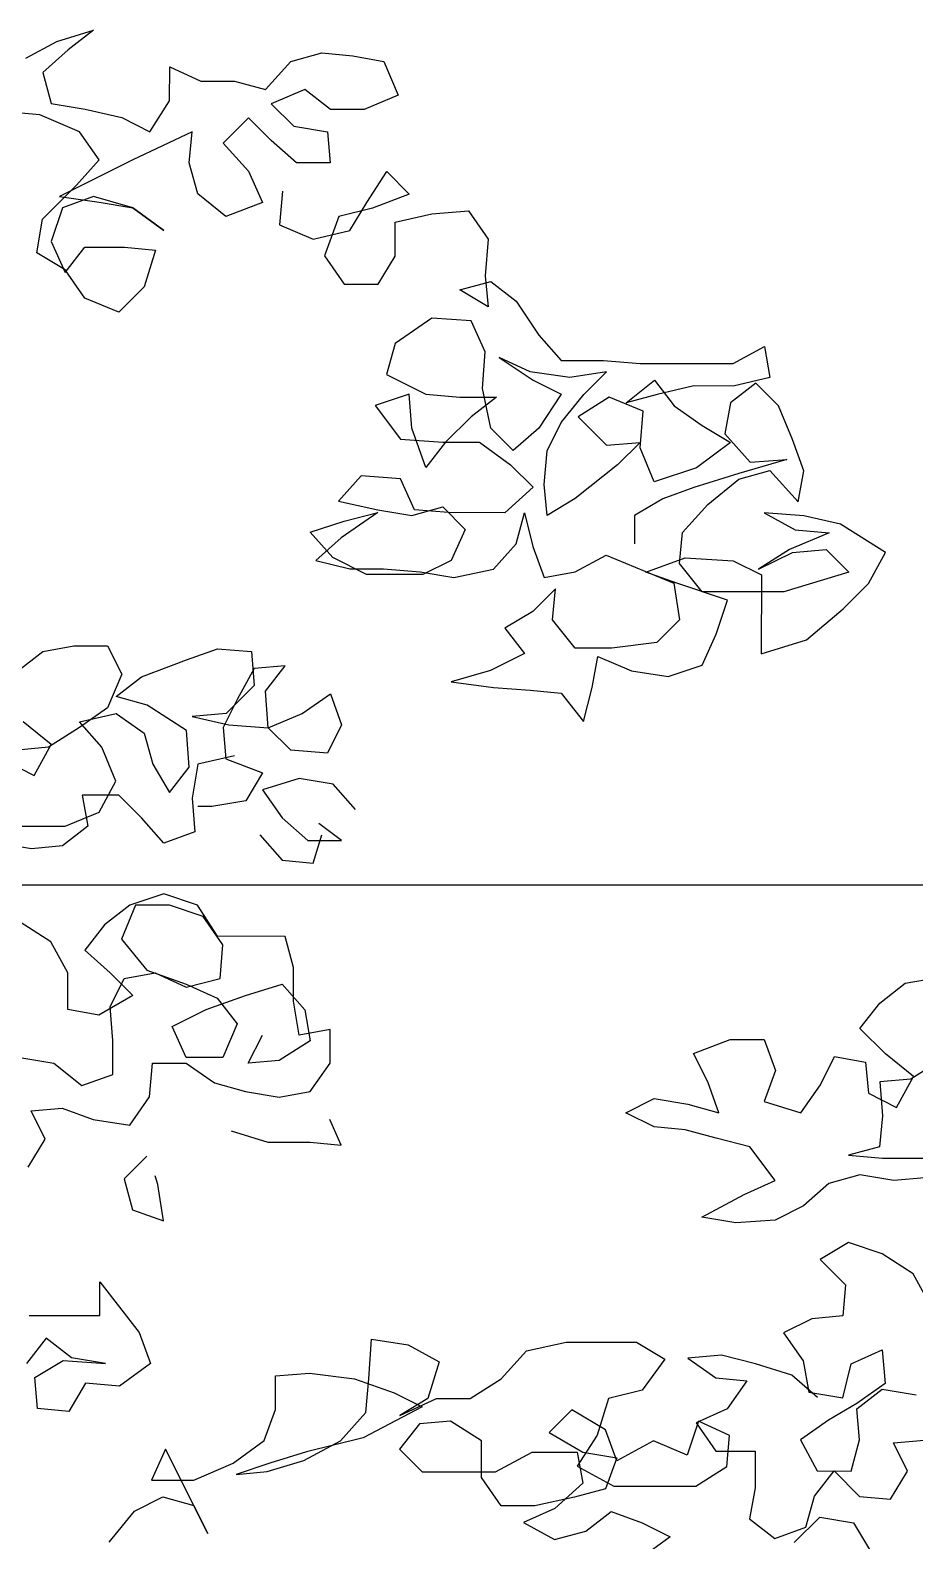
# Model space of a CAD drawing. Header units: millimetres. Extents: x -249630 to 95394, y -188036 to 109963.
# Drawn here: x -72602 to -72198, y 98252 to 98941 of the extents above; entities that cross this region are included whole.
import ezdxf

# ---------------------------------------------------------------- set-up
doc = ezdxf.new("R2010")
doc.units = ezdxf.units.MM
doc.layers.add('AHojas', color=86, linetype='Continuous')
doc.layers.add('Layer2', color=8, linetype='Continuous')

# ---------------------------------------------------------------- blocks, each defined once
blk = doc.blocks.new('Arbol_01')
at = {"layer": 'AHojas'}
for p, q in [((0.4852, 2.70797), (0.49859, 2.71208)), ((0.49859, 2.71208), (0.48931, 2.70488)), ((0.47387, 2.70181), (0.4852, 2.70797)), ((0.48931, 2.70488), (0.48004, 2.69665)), ((0.57065, 2.70069), (0.58198, 2.70377)), ((0.58198, 2.70377), (0.59331, 2.70273)), ((0.52637, 2.68631), (0.52638, 2.69867)), ((0.52638, 2.69867), (0.5377, 2.69351)), ((0.56138, 2.6904), (0.57065, 2.70069)), ((0.59331, 2.70273), (0.60463, 2.70066)), ((0.60463, 2.70066), (0.60977, 2.6883)), ((0.48004, 2.69665), (0.48312, 2.68532)), ((0.5377, 2.69351), (0.55005, 2.6935)), ((0.55005, 2.6935), (0.56138, 2.6904)), ((0.57579, 2.69039), (0.56343, 2.68525)), ((0.58505, 2.68317), (0.57579, 2.69039)), ((0.60977, 2.6883), (0.59741, 2.68316)), ((0.479, 2.68121), (0.46664, 2.68225)), ((0.48312, 2.68532), (0.49547, 2.68325)), ((0.49547, 2.68325), (0.50885, 2.68015)), ((0.51915, 2.67499), (0.52637, 2.68631)), ((0.56343, 2.68525), (0.57166, 2.677)), ((0.59741, 2.68316), (0.58505, 2.68317)), ((0.49341, 2.67502), (0.479, 2.68121)), ((0.50885, 2.68015), (0.51915, 2.67499)), ((0.55519, 2.68011), (0.54591, 2.67085)), ((0.56342, 2.67186), (0.55519, 2.68011)), ((0.57166, 2.677), (0.58402, 2.67493)), ((0.5006, 2.66471), (0.49341, 2.67502)), ((0.53459, 2.67498), (0.51296, 2.6647)), ((0.53355, 2.66365), (0.53459, 2.67498)), ((0.54591, 2.67085), (0.55517, 2.66054)), ((0.57268, 2.66362), (0.56342, 2.67186)), ((0.58402, 2.67493), (0.58504, 2.66361)), ((0.51296, 2.6647), (0.48618, 2.65134)), ((0.49236, 2.65545), (0.5006, 2.66471)), ((0.53663, 2.65232), (0.53355, 2.66365)), ((0.55517, 2.66054), (0.56031, 2.64921)), ((0.58504, 2.66361), (0.57268, 2.66362)), ((0.59841, 2.64918), (0.60563, 2.6605)), ((0.60563, 2.6605), (0.61386, 2.65225)), ((0.47999, 2.64311), (0.49236, 2.65545)), ((0.48618, 2.65134), (0.50059, 2.64927)), ((0.49853, 2.65133), (0.4872, 2.64722)), ((0.51294, 2.6472), (0.49853, 2.65133)), ((0.50059, 2.64927), (0.51294, 2.6472)), ((0.54692, 2.64408), (0.53663, 2.65232)), ((0.56031, 2.64921), (0.54692, 2.64408)), ((0.56752, 2.65333), (0.56648, 2.64097)), ((0.59222, 2.63889), (0.59841, 2.64918)), ((0.61386, 2.65225), (0.60047, 2.64712)), ((0.47792, 2.63075), (0.47999, 2.64311)), ((0.4872, 2.64722), (0.48307, 2.63487)), ((0.52426, 2.63895), (0.51294, 2.6472)), ((0.51294, 2.6472), (0.52426, 2.63895)), ((0.58811, 2.64404), (0.58295, 2.62963)), ((0.60047, 2.64712), (0.58811, 2.64404)), ((0.6087, 2.64196), (0.62209, 2.64504)), ((0.62209, 2.64504), (0.63547, 2.64606)), ((0.63547, 2.64606), (0.64267, 2.63575)), ((0.56648, 2.64097), (0.57883, 2.63581)), ((0.57883, 2.63581), (0.59222, 2.63889)), ((0.60869, 2.62961), (0.6087, 2.64196)), ((0.48307, 2.63487), (0.48821, 2.62354)), ((0.48821, 2.62354), (0.49543, 2.6328)), ((0.49543, 2.6328), (0.50984, 2.63279)), ((0.50984, 2.63279), (0.52117, 2.63175)), ((0.52117, 2.63175), (0.51704, 2.61836)), ((0.64267, 2.63575), (0.64163, 2.62237)), ((0.48821, 2.62457), (0.47792, 2.63075)), ((0.58295, 2.62963), (0.59014, 2.61933)), ((0.6025, 2.61931), (0.60869, 2.62961)), ((0.49541, 2.61426), (0.48821, 2.62457)), ((0.64163, 2.62237), (0.64265, 2.61104)), ((0.51704, 2.61836), (0.50776, 2.6091)), ((0.59014, 2.61933), (0.6025, 2.61931)), ((0.63236, 2.61723), (0.64369, 2.62031)), ((0.64265, 2.61104), (0.63236, 2.61723)), ((0.64369, 2.62031), (0.65295, 2.61309)), ((0.50776, 2.6091), (0.49541, 2.61426)), ((0.65295, 2.61309), (0.66117, 2.60073)), ((0.62205, 2.60694), (0.60866, 2.59769)), ((0.63647, 2.6059), (0.62205, 2.60694)), ((0.64161, 2.59457), (0.63647, 2.6059)), ((0.66117, 2.60073), (0.6694, 2.59145)), ((0.60866, 2.59769), (0.60556, 2.58636)), ((0.64056, 2.58118), (0.64161, 2.59457)), ((0.73221, 2.59036), (0.74355, 2.59653)), ((0.74355, 2.59653), (0.74559, 2.5852)), ((0.64675, 2.5925), (0.6591, 2.58425)), ((0.65807, 2.58734), (0.64675, 2.5925)), ((0.6694, 2.59145), (0.68485, 2.59144)), ((0.68485, 2.59144), (0.69823, 2.5904)), ((0.69823, 2.5904), (0.73221, 2.59036)), ((0.60556, 2.58636), (0.61997, 2.57914)), ((0.67249, 2.58527), (0.65807, 2.58734)), ((0.6591, 2.58425), (0.66939, 2.5791)), ((0.68587, 2.58732), (0.67249, 2.58527)), ((0.67763, 2.57909), (0.68587, 2.58732)), ((0.69307, 2.57598), (0.70338, 2.58421)), ((0.70338, 2.58421), (0.71058, 2.57494)), ((0.71779, 2.58214), (0.7044, 2.57906)), ((0.73221, 2.58213), (0.71779, 2.58214)), ((0.74044, 2.58315), (0.73117, 2.57595)), ((0.74559, 2.5852), (0.73221, 2.58213)), ((0.74867, 2.5749), (0.74044, 2.58315)), ((0.61379, 2.57915), (0.60143, 2.57504)), ((0.61481, 2.56679), (0.61379, 2.57915)), ((0.61997, 2.57914), (0.63232, 2.5781)), ((0.63232, 2.5781), (0.64571, 2.57809)), ((0.64571, 2.57809), (0.63644, 2.57089)), ((0.64364, 2.56676), (0.64056, 2.58118)), ((0.66939, 2.5791), (0.66114, 2.56675)), ((0.66938, 2.5688), (0.67763, 2.57909)), ((0.6869, 2.57805), (0.67556, 2.57085)), ((0.69925, 2.57289), (0.6869, 2.57805)), ((0.7044, 2.57906), (0.69307, 2.57598)), ((0.60143, 2.57504), (0.61069, 2.56267)), ((0.69821, 2.55951), (0.69925, 2.57289)), ((0.71058, 2.57494), (0.72087, 2.56772)), ((0.73117, 2.57595), (0.7291, 2.56463)), ((0.75381, 2.56254), (0.74867, 2.5749)), ((0.61994, 2.55237), (0.61481, 2.56679)), ((0.63644, 2.57089), (0.62716, 2.56163)), ((0.65187, 2.55852), (0.64364, 2.56676)), ((0.66114, 2.56675), (0.65187, 2.55852)), ((0.66423, 2.55851), (0.66938, 2.5688)), ((0.67556, 2.57085), (0.68585, 2.56055)), ((0.72087, 2.56772), (0.73116, 2.56153)), ((0.61069, 2.56267), (0.62613, 2.56163)), ((0.62716, 2.56163), (0.61994, 2.55237)), ((0.62613, 2.56163), (0.63952, 2.56162)), ((0.63952, 2.56162), (0.65083, 2.55337)), ((0.68585, 2.56055), (0.69821, 2.56156)), ((0.69821, 2.56156), (0.68996, 2.55333)), ((0.73116, 2.56153), (0.71879, 2.55228)), ((0.7291, 2.56463), (0.73836, 2.55432)), ((0.75792, 2.55121), (0.75381, 2.56254)), ((0.66318, 2.54615), (0.66423, 2.55851)), ((0.70334, 2.54714), (0.69821, 2.55951)), ((0.75175, 2.55534), (0.73424, 2.55021)), ((0.73836, 2.55432), (0.75175, 2.55534)), ((0.59626, 2.5493), (0.58801, 2.54004)), ((0.61067, 2.54826), (0.59626, 2.5493)), ((0.65083, 2.55337), (0.65906, 2.54513)), ((0.68996, 2.55333), (0.67451, 2.54099)), ((0.71879, 2.55228), (0.70334, 2.54714)), ((0.73424, 2.55021), (0.71776, 2.54507)), ((0.73423, 2.54815), (0.74556, 2.55122)), ((0.74556, 2.55122), (0.75585, 2.53989)), ((0.75585, 2.53989), (0.75792, 2.55121)), ((0.61581, 2.53693), (0.61067, 2.54826)), ((0.65906, 2.54513), (0.64876, 2.53587)), ((0.6642, 2.53482), (0.66318, 2.54615)), ((0.71776, 2.54507), (0.70643, 2.54096)), ((0.7229, 2.53889), (0.73423, 2.54815)), ((0.58801, 2.54004), (0.60242, 2.53694)), ((0.61478, 2.53487), (0.62611, 2.53795)), ((0.62611, 2.53795), (0.63434, 2.5297)), ((0.67451, 2.54099), (0.6642, 2.53482)), ((0.70643, 2.54096), (0.69612, 2.53479)), ((0.71362, 2.5286), (0.7229, 2.53889)), ((0.5777, 2.52873), (0.59006, 2.53283)), ((0.60242, 2.53591), (0.58903, 2.52666)), ((0.59006, 2.53283), (0.60242, 2.53591)), ((0.60242, 2.53694), (0.61478, 2.53487)), ((0.62817, 2.53589), (0.61581, 2.53693)), ((0.64876, 2.53587), (0.62817, 2.53589)), ((0.65287, 2.52454), (0.65597, 2.53586)), ((0.65597, 2.53586), (0.65904, 2.5235)), ((0.69612, 2.53479), (0.69611, 2.5245)), ((0.74349, 2.53578), (0.75481, 2.52959)), ((0.7579, 2.53474), (0.74349, 2.53578)), ((0.77129, 2.53164), (0.7579, 2.53474)), ((0.58593, 2.51945), (0.5777, 2.52873)), ((0.63434, 2.5297), (0.62918, 2.51838)), ((0.71258, 2.51728), (0.71362, 2.5286)), ((0.76717, 2.52855), (0.75274, 2.52239)), ((0.75481, 2.52959), (0.76717, 2.52855)), ((0.78775, 2.52133), (0.77129, 2.53164)), ((0.58903, 2.52666), (0.57975, 2.51843)), ((0.64462, 2.51528), (0.65287, 2.52454)), ((0.65904, 2.5235), (0.66315, 2.51217)), ((0.75274, 2.52239), (0.74141, 2.51519)), ((0.74141, 2.51519), (0.75377, 2.52136)), ((0.75377, 2.52136), (0.76613, 2.52237)), ((0.76613, 2.52237), (0.77436, 2.51413)), ((0.78156, 2.51), (0.78775, 2.52133)), ((0.57975, 2.51843), (0.59211, 2.51533)), ((0.59828, 2.51326), (0.58593, 2.51945)), ((0.62918, 2.51838), (0.61888, 2.51324)), ((0.67448, 2.51422), (0.68581, 2.52039)), ((0.68581, 2.52039), (0.71052, 2.51007)), ((0.70022, 2.5142), (0.71464, 2.51933)), ((0.72081, 2.50697), (0.71258, 2.51728)), ((0.71464, 2.51933), (0.73215, 2.51829)), ((0.73215, 2.51829), (0.74244, 2.51313)), ((0.59211, 2.51533), (0.60446, 2.51531)), ((0.61888, 2.51324), (0.59828, 2.51326)), ((0.60446, 2.51531), (0.61785, 2.51427)), ((0.61785, 2.51427), (0.6302, 2.5122)), ((0.6302, 2.5122), (0.64462, 2.51528)), ((0.66315, 2.51217), (0.67448, 2.51422)), ((0.71155, 2.51007), (0.70022, 2.5142)), ((0.74244, 2.51313), (0.74241, 2.4843)), ((0.77436, 2.51413), (0.75067, 2.50694)), ((0.66727, 2.50805), (0.65902, 2.49982)), ((0.66623, 2.49672), (0.66727, 2.50805)), ((0.71052, 2.51007), (0.71256, 2.49668)), ((0.73007, 2.50387), (0.71155, 2.51007)), ((0.75067, 2.50694), (0.72081, 2.50697)), ((0.77229, 2.50075), (0.78156, 2.51)), ((0.65902, 2.49982), (0.64872, 2.49365)), ((0.72594, 2.49152), (0.73007, 2.50387)), ((0.75889, 2.48943), (0.77229, 2.50075)), ((0.67446, 2.48642), (0.66623, 2.49672)), ((0.71256, 2.49668), (0.70432, 2.48845)), ((0.64872, 2.49365), (0.65592, 2.48438)), ((0.70432, 2.48845), (0.68784, 2.48641)), ((0.72079, 2.4802), (0.72594, 2.49152)), ((0.74241, 2.4843), (0.75889, 2.48943)), ((0.47077, 2.47801), (0.48005, 2.48521)), ((0.48005, 2.48521), (0.49137, 2.48726)), ((0.49137, 2.48726), (0.50373, 2.48725)), ((0.50373, 2.48725), (0.50887, 2.47694)), ((0.53256, 2.48207), (0.54389, 2.48618)), ((0.54389, 2.48618), (0.55624, 2.48514)), ((0.55624, 2.48514), (0.55726, 2.47278)), ((0.65592, 2.48438), (0.64356, 2.47821)), ((0.68784, 2.48641), (0.67446, 2.48642)), ((0.68062, 2.472), (0.68269, 2.48332)), ((0.68269, 2.48332), (0.69504, 2.47816)), ((0.51608, 2.47591), (0.53256, 2.48207)), ((0.55727, 2.47896), (0.55108, 2.46764)), ((0.56859, 2.47998), (0.55727, 2.47896)), ((0.56138, 2.47072), (0.56859, 2.47998)), ((0.64356, 2.47821), (0.62914, 2.47411)), ((0.69504, 2.47816), (0.70843, 2.47609)), ((0.70843, 2.47609), (0.72079, 2.4802)), ((0.50887, 2.47694), (0.50371, 2.46459)), ((0.5068, 2.46871), (0.51608, 2.47591)), ((0.55726, 2.47278), (0.54695, 2.46249)), ((0.62914, 2.47411), (0.64458, 2.47203)), ((0.64458, 2.47203), (0.65797, 2.47099)), ((0.67752, 2.45965), (0.68062, 2.472)), ((0.51813, 2.46561), (0.5068, 2.46871)), ((0.55108, 2.46764), (0.54592, 2.45735)), ((0.5624, 2.45733), (0.56138, 2.47072)), ((0.57476, 2.46247), (0.58506, 2.46967)), ((0.58506, 2.46967), (0.58917, 2.45834)), ((0.65797, 2.47099), (0.66929, 2.46995)), ((0.66929, 2.46995), (0.67752, 2.45965)), ((0.50371, 2.46459), (0.49341, 2.45739)), ((0.49341, 2.45945), (0.5068, 2.46253)), ((0.5068, 2.46253), (0.51709, 2.45531)), ((0.53253, 2.45633), (0.51813, 2.46561)), ((0.54695, 2.46249), (0.5346, 2.46148)), ((0.5346, 2.46148), (0.54798, 2.45837)), ((0.5624, 2.45733), (0.57476, 2.46247)), ((0.4831, 2.45123), (0.47282, 2.45947)), ((0.49341, 2.45739), (0.48207, 2.4502)), ((0.50164, 2.45018), (0.49341, 2.45945)), ((0.51709, 2.45531), (0.52017, 2.44398)), ((0.53355, 2.44294), (0.53253, 2.45633)), ((0.54592, 2.45735), (0.54694, 2.44602)), ((0.54798, 2.45837), (0.5624, 2.45733)), ((0.57063, 2.44909), (0.5624, 2.45733)), ((0.58917, 2.45834), (0.58401, 2.44804)), ((0.48207, 2.4502), (0.47075, 2.44918)), ((0.47692, 2.4399), (0.4831, 2.45123)), ((0.50677, 2.43782), (0.50164, 2.45018)), ((0.46662, 2.44506), (0.47692, 2.4399)), ((0.55003, 2.44705), (0.53664, 2.44397)), ((0.54694, 2.44602), (0.56032, 2.44086)), ((0.58401, 2.44804), (0.57063, 2.44909)), ((0.52017, 2.44398), (0.52633, 2.43368)), ((0.52633, 2.43368), (0.53355, 2.44294)), ((0.53664, 2.44397), (0.53457, 2.43161)), ((0.56032, 2.44086), (0.55413, 2.43057)), ((0.5737, 2.43879), (0.56032, 2.43468)), ((0.58606, 2.43672), (0.5737, 2.43879)), ((0.50059, 2.4265), (0.50677, 2.43782)), ((0.56032, 2.43468), (0.56751, 2.42438)), ((0.59429, 2.42744), (0.58606, 2.43672)), ((0.49441, 2.43268), (0.49646, 2.42135)), ((0.5078, 2.43267), (0.49441, 2.43268)), ((0.51603, 2.42442), (0.5078, 2.43267)), ((0.53457, 2.43161), (0.53559, 2.41926)), ((0.54178, 2.42852), (0.53663, 2.42852)), ((0.55413, 2.43057), (0.54178, 2.42852)), ((0.48823, 2.42136), (0.50059, 2.4265)), ((0.52426, 2.41515), (0.51603, 2.42442)), ((0.56751, 2.42438), (0.57677, 2.41613)), ((0.58913, 2.41612), (0.5809, 2.42231)), ((0.47175, 2.42138), (0.48823, 2.42136)), ((0.49646, 2.42135), (0.48719, 2.41415)), ((0.53559, 2.41926), (0.52426, 2.41515)), ((0.55927, 2.41821), (0.5675, 2.40893)), ((0.57882, 2.40789), (0.58192, 2.41819)), ((0.47586, 2.41313), (0.46351, 2.4152)), ((0.48719, 2.41415), (0.47586, 2.41313)), ((0.57677, 2.41613), (0.58913, 2.41612)), ((0.5675, 2.40893), (0.57882, 2.40789)), ((0.52424, 2.39662), (0.51188, 2.39251)), ((0.53659, 2.39249), (0.52424, 2.39662)), ((0.51188, 2.39251), (0.50261, 2.38531)), ((0.51394, 2.39251), (0.50878, 2.38015)), ((0.5263, 2.39249), (0.51394, 2.39251)), ((0.53865, 2.38836), (0.5263, 2.39249)), ((0.54379, 2.38115), (0.53659, 2.39249)), ((0.48304, 2.37915), (0.47172, 2.38637)), ((0.50261, 2.38531), (0.49539, 2.37605)), ((0.54585, 2.37806), (0.53865, 2.38836)), ((0.48921, 2.36782), (0.48304, 2.37915)), ((0.50878, 2.38015), (0.51804, 2.36882)), ((0.5685, 2.38113), (0.54379, 2.38115)), ((0.54481, 2.36571), (0.54585, 2.37806)), ((0.57158, 2.3698), (0.5685, 2.38113)), ((0.49539, 2.37605), (0.50465, 2.3678)), ((0.48919, 2.35443), (0.48921, 2.36782)), ((0.50465, 2.3678), (0.51288, 2.35956)), ((0.5098, 2.36574), (0.52113, 2.36779)), ((0.51804, 2.36882), (0.53245, 2.36366)), ((0.52113, 2.36779), (0.53245, 2.36263)), ((0.57157, 2.35744), (0.57158, 2.3698)), ((0.50464, 2.35545), (0.5098, 2.36574)), ((0.53245, 2.36263), (0.54481, 2.36571)), ((0.53245, 2.36366), (0.54377, 2.3585)), ((0.55407, 2.35952), (0.56746, 2.36363)), ((0.56746, 2.36363), (0.57569, 2.35435)), ((0.78568, 2.35678), (0.79495, 2.36398)), ((0.79495, 2.36398), (0.80628, 2.36603)), ((0.51288, 2.35956), (0.50052, 2.35236)), ((0.53965, 2.35438), (0.55407, 2.35952)), ((0.54377, 2.3585), (0.55097, 2.34923)), ((0.57362, 2.34509), (0.57157, 2.35744)), ((0.77846, 2.34752), (0.78568, 2.35678)), ((0.50052, 2.35236), (0.48919, 2.35443)), ((0.50566, 2.34309), (0.50464, 2.35545)), ((0.52729, 2.34822), (0.53965, 2.35438)), ((0.57569, 2.35435), (0.57774, 2.34302)), ((0.53242, 2.33689), (0.52729, 2.34822)), ((0.55097, 2.34923), (0.54581, 2.33687)), ((0.55508, 2.33481), (0.56023, 2.3451)), ((0.58495, 2.34713), (0.57362, 2.34509)), ((0.58494, 2.33478), (0.58495, 2.34713)), ((0.78772, 2.33825), (0.77846, 2.34752)), ((0.50565, 2.33073), (0.50566, 2.34309)), ((0.57774, 2.34302), (0.5664, 2.33583)), ((0.7177, 2.33831), (0.73109, 2.34345)), ((0.73109, 2.34345), (0.74345, 2.34343)), ((0.74345, 2.34343), (0.74756, 2.3321)), ((0.47167, 2.33694), (0.48403, 2.33487)), ((0.48403, 2.33487), (0.49432, 2.32662)), ((0.51903, 2.32248), (0.52007, 2.33484)), ((0.52007, 2.33484), (0.53242, 2.33483)), ((0.54581, 2.33687), (0.53242, 2.33689)), ((0.53242, 2.33483), (0.54271, 2.32761)), ((0.5664, 2.33583), (0.55508, 2.33481)), ((0.57772, 2.32449), (0.58494, 2.33478)), ((0.72284, 2.32801), (0.7177, 2.33831)), ((0.76403, 2.32694), (0.76918, 2.33723)), ((0.76918, 2.33723), (0.78051, 2.33516)), ((0.78051, 2.33516), (0.78153, 2.32384)), ((0.79801, 2.33), (0.78772, 2.33825)), ((0.80831, 2.33617), (0.79698, 2.32897)), ((0.49432, 2.32662), (0.50565, 2.33073)), ((0.74756, 2.3321), (0.74343, 2.32078)), ((0.79698, 2.32897), (0.78565, 2.32795)), ((0.79182, 2.31868), (0.79801, 2.33)), ((0.54271, 2.32761), (0.55404, 2.32451)), ((0.55404, 2.32451), (0.56639, 2.32244)), ((0.56639, 2.32244), (0.57772, 2.32449)), ((0.72695, 2.31668), (0.72284, 2.32801)), ((0.75681, 2.31665), (0.76403, 2.32694)), ((0.78153, 2.32384), (0.79182, 2.31868)), ((0.78565, 2.32795), (0.78667, 2.31559)), ((0.47577, 2.31737), (0.4871, 2.31839)), ((0.48091, 2.30707), (0.47577, 2.31737)), ((0.4871, 2.31839), (0.49842, 2.31426)), ((0.51181, 2.31219), (0.51903, 2.32248)), ((0.69297, 2.31671), (0.70327, 2.32185)), ((0.70327, 2.32185), (0.71563, 2.31978)), ((0.71563, 2.31978), (0.72695, 2.31668)), ((0.74343, 2.32078), (0.75681, 2.31665)), ((0.49842, 2.31426), (0.51181, 2.31219)), ((0.58903, 2.30491), (0.58492, 2.31419)), ((0.70326, 2.31155), (0.69297, 2.31671)), ((0.78667, 2.31559), (0.78563, 2.30427)), ((0.47473, 2.29678), (0.48091, 2.30707)), ((0.54887, 2.3101), (0.56226, 2.30597)), ((0.71459, 2.31051), (0.70326, 2.31155)), ((0.72591, 2.30741), (0.71459, 2.31051)), ((0.73826, 2.30431), (0.72591, 2.30741)), ((0.51798, 2.30086), (0.50973, 2.29263)), ((0.56226, 2.30597), (0.5777, 2.30595)), ((0.5777, 2.30595), (0.58903, 2.30491)), ((0.74752, 2.29195), (0.73826, 2.30431)), ((0.78563, 2.30427), (0.7743, 2.30119)), ((0.7743, 2.30119), (0.78666, 2.30015)), ((0.78666, 2.30015), (0.80313, 2.30013)), ((0.50973, 2.29263), (0.51281, 2.2813)), ((0.52209, 2.29056), (0.52106, 2.29365)), ((0.52413, 2.27717), (0.52209, 2.29056)), ((0.73619, 2.28681), (0.74752, 2.29195)), ((0.76708, 2.2909), (0.75781, 2.28267)), ((0.77841, 2.29398), (0.76708, 2.2909)), ((0.79077, 2.29191), (0.77841, 2.29398)), ((0.80209, 2.29293), (0.79077, 2.29191)), ((0.72074, 2.27859), (0.73619, 2.28681)), ((0.51281, 2.2813), (0.52413, 2.27717)), ((0.73309, 2.27651), (0.72074, 2.27859)), ((0.75781, 2.28267), (0.74751, 2.27753)), ((0.74751, 2.27753), (0.73309, 2.27651)), ((0.77427, 2.26927), (0.76397, 2.2631)), ((0.78662, 2.26514), (0.77427, 2.26927)), ((0.76397, 2.2631), (0.77323, 2.25383)), ((0.79794, 2.25792), (0.78662, 2.26514)), ((0.80411, 2.24659), (0.79794, 2.25792)), ((0.50086, 2.24265), (0.50087, 2.25501)), ((0.50087, 2.25501), (0.51527, 2.23646)), ((0.77323, 2.25383), (0.77219, 2.2425)), ((0.47512, 2.24268), (0.50086, 2.24265)), ((0.76086, 2.24148), (0.75056, 2.23634)), ((0.77219, 2.2425), (0.76086, 2.24148)), ((0.48129, 2.23443), (0.47407, 2.22517)), ((0.49055, 2.22722), (0.48129, 2.23443)), ((0.51527, 2.23646), (0.51938, 2.22513)), ((0.75056, 2.23634), (0.75776, 2.22604)), ((0.59906, 2.21957), (0.6001, 2.23398)), ((0.6001, 2.23398), (0.61348, 2.23191)), ((0.61348, 2.23191), (0.6248, 2.22572)), ((0.64745, 2.21952), (0.65673, 2.22981)), ((0.65673, 2.22981), (0.67115, 2.23289)), ((0.67115, 2.23289), (0.69689, 2.23286)), ((0.69689, 2.23286), (0.70718, 2.22667)), ((0.77526, 2.22499), (0.78659, 2.23013)), ((0.78659, 2.23013), (0.78761, 2.21777)), ((0.47715, 2.22002), (0.48746, 2.22619)), ((0.48746, 2.22619), (0.5029, 2.22515)), ((0.5029, 2.22515), (0.49055, 2.22722)), ((0.51938, 2.22513), (0.50804, 2.2169)), ((0.6248, 2.22572), (0.62067, 2.21234)), ((0.70718, 2.22667), (0.69893, 2.21536)), ((0.7279, 2.22812), (0.71554, 2.22711)), ((0.71554, 2.22711), (0.72583, 2.21989)), ((0.74025, 2.22502), (0.7279, 2.22812)), ((0.75363, 2.22089), (0.74025, 2.22502)), ((0.75776, 2.22604), (0.75981, 2.21471)), ((0.77216, 2.21264), (0.77526, 2.22499)), ((0.47817, 2.20869), (0.47715, 2.22002)), ((0.49569, 2.21794), (0.4895, 2.20765)), ((0.50804, 2.2169), (0.49569, 2.21794)), ((0.56507, 2.20827), (0.56508, 2.22063)), ((0.56508, 2.22063), (0.57743, 2.22164)), ((0.57743, 2.22164), (0.59391, 2.21957)), ((0.59391, 2.21957), (0.60832, 2.21441)), ((0.59802, 2.20721), (0.59906, 2.21957)), ((0.63612, 2.21232), (0.64745, 2.21952)), ((0.72583, 2.21989), (0.73716, 2.21885)), ((0.73716, 2.21885), (0.72994, 2.20856)), ((0.76289, 2.21265), (0.75363, 2.22089)), ((0.60832, 2.21441), (0.61861, 2.20925)), ((0.69893, 2.21536), (0.68657, 2.21228)), ((0.75981, 2.21471), (0.77216, 2.21264)), ((0.7773, 2.20852), (0.78658, 2.21571)), ((0.78761, 2.21777), (0.77731, 2.21057)), ((0.78658, 2.21571), (0.79893, 2.21364)), ((0.4895, 2.20765), (0.47817, 2.20869)), ((0.56094, 2.19695), (0.56507, 2.20827)), ((0.58874, 2.19692), (0.59802, 2.20721)), ((0.61861, 2.20925), (0.59698, 2.19794)), ((0.61037, 2.20617), (0.62376, 2.21234)), ((0.62067, 2.21234), (0.61037, 2.20617)), ((0.62376, 2.21234), (0.63612, 2.21232)), ((0.67318, 2.20817), (0.66494, 2.19994)), ((0.68553, 2.20095), (0.67318, 2.20817)), ((0.68657, 2.21228), (0.68244, 2.1989)), ((0.72994, 2.20856), (0.71861, 2.20342)), ((0.77731, 2.21057), (0.767, 2.20441)), ((0.77832, 2.19719), (0.7773, 2.20852)), ((0.61758, 2.20307), (0.61036, 2.19381)), ((0.6289, 2.20409), (0.61758, 2.20307)), ((0.64022, 2.19687), (0.6289, 2.20409)), ((0.71951, 2.20401), (0.71538, 2.19166)), ((0.71861, 2.20342), (0.72581, 2.19312)), ((0.73084, 2.19885), (0.71951, 2.20401)), ((0.767, 2.20441), (0.7567, 2.19721)), ((0.5496, 2.18872), (0.56094, 2.19695)), ((0.57535, 2.18973), (0.58874, 2.19692)), ((0.59698, 2.19794), (0.57638, 2.19281)), ((0.64021, 2.18349), (0.64022, 2.19687)), ((0.66494, 2.19994), (0.67729, 2.19272)), ((0.68244, 2.1989), (0.67522, 2.18758)), ((0.68964, 2.18962), (0.68553, 2.20095)), ((0.70303, 2.19682), (0.68964, 2.18962)), ((0.71538, 2.19166), (0.70303, 2.19682)), ((0.7298, 2.18753), (0.73084, 2.19885)), ((0.7567, 2.19721), (0.76287, 2.18588)), ((0.77522, 2.18586), (0.77832, 2.19719)), ((0.79068, 2.19615), (0.80201, 2.19717)), ((0.79582, 2.18585), (0.79068, 2.19615)), ((0.5249, 2.19389), (0.51974, 2.18257)), ((0.54031, 2.16299), (0.5249, 2.19389)), ((0.57638, 2.19281), (0.56299, 2.18871)), ((0.61036, 2.19381), (0.61859, 2.18557)), ((0.64536, 2.18554), (0.65875, 2.19274)), ((0.65875, 2.19274), (0.67523, 2.19272)), ((0.67523, 2.19272), (0.67728, 2.1814)), ((0.67729, 2.19272), (0.68964, 2.19065)), ((0.68964, 2.19065), (0.68551, 2.17933)), ((0.72581, 2.19312), (0.74022, 2.1931)), ((0.74022, 2.1931), (0.74021, 2.17972)), ((0.53518, 2.18256), (0.5496, 2.18872)), ((0.56299, 2.18871), (0.55063, 2.1846)), ((0.55063, 2.1846), (0.56196, 2.18562)), ((0.56196, 2.18562), (0.57535, 2.18973)), ((0.61859, 2.18557), (0.64536, 2.18554)), ((0.67522, 2.18758), (0.6886, 2.18036)), ((0.71846, 2.18033), (0.7298, 2.18753)), ((0.76183, 2.17661), (0.76905, 2.18587)), ((0.76287, 2.18588), (0.77522, 2.18586)), ((0.76905, 2.18587), (0.77831, 2.17659)), ((0.78963, 2.17555), (0.79582, 2.18585)), ((0.51974, 2.18257), (0.53518, 2.18256)), ((0.64741, 2.17319), (0.64021, 2.18349)), ((0.67728, 2.1814), (0.66697, 2.17214)), ((0.68551, 2.17933), (0.67418, 2.17625)), ((0.6886, 2.18036), (0.71846, 2.18033)), ((0.74021, 2.17972), (0.73814, 2.16839)), ((0.51355, 2.17125), (0.52385, 2.17639)), ((0.52385, 2.17639), (0.53517, 2.17329)), ((0.67418, 2.17625), (0.65976, 2.17317)), ((0.75873, 2.16529), (0.76183, 2.17661)), ((0.77831, 2.17659), (0.78963, 2.17555)), ((0.50427, 2.15993), (0.51355, 2.17125)), ((0.53517, 2.17329), (0.54031, 2.16299)), ((0.65976, 2.17317), (0.64741, 2.17319)), ((0.66697, 2.17214), (0.65564, 2.167)), ((0.67829, 2.16389), (0.68756, 2.17109)), ((0.68756, 2.17109), (0.69889, 2.16696)), ((0.73814, 2.16839), (0.7474, 2.16118)), ((0.75448, 2.1597), (0.76376, 2.16896)), ((0.76376, 2.16896), (0.77611, 2.16689)), ((0.65564, 2.167), (0.66696, 2.16081)), ((0.66696, 2.16081), (0.67829, 2.16389)), ((0.69889, 2.16696), (0.70918, 2.1618)), ((0.7474, 2.16118), (0.75873, 2.16529)), ((0.77611, 2.16689), (0.78228, 2.15659)), ((0.70918, 2.1618), (0.69785, 2.15358))]:
    blk.add_line(p, q, dxfattribs=at)

msp = doc.modelspace()

# ---------------------------------------------------------------- linework, layer by layer
at = {"layer": 'Layer2'}
msp.add_lwpolyline([(-74482.415, 98551.303), (-68357.415, 98551.303)], dxfattribs=at)

# ---------------------------------------------------------------- block references
at = {"xscale": 1250, "yscale": 1250, "zscale": 1250}
msp.add_blockref('Arbol_01', (-73196.564, 95551.303), dxfattribs=at)

doc.saveas('drawing.dxf')
